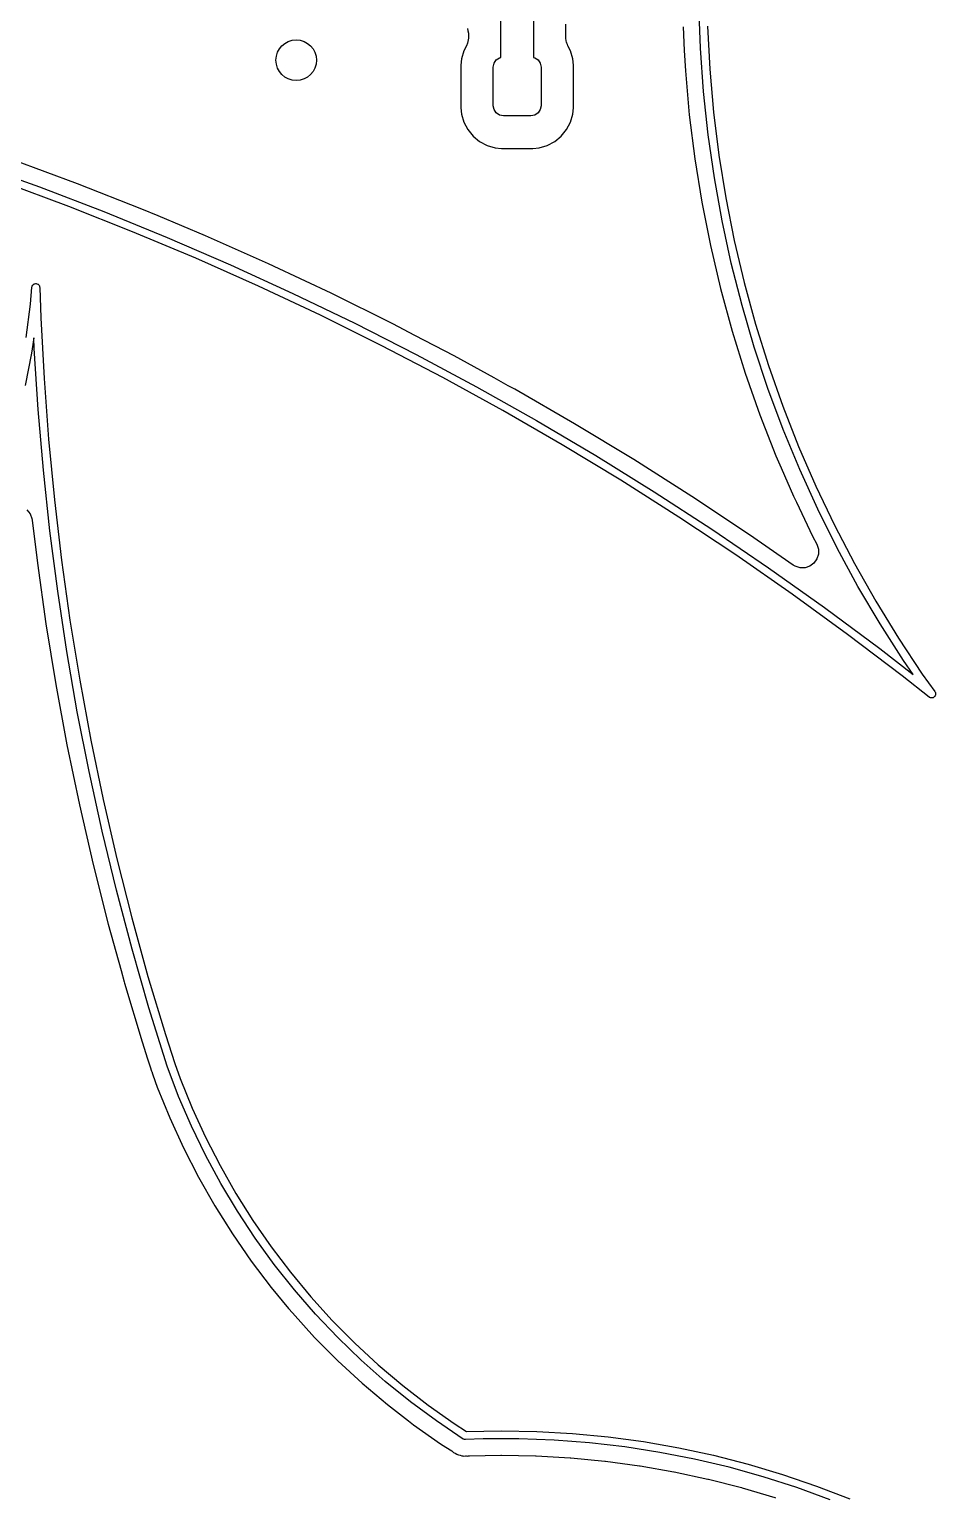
# Model space of a CAD drawing. Extents: x 139 to 278, y -178 to -21.
# Drawn here: x 236.19 to 258.5, y -75.43 to -39.3 of the extents above; entities that cross this region are included whole.
import ezdxf

# ---------------------------------------------------------------- set-up
doc = ezdxf.new("R2010")
doc.units = 0
doc.layers.add('BLACK', color=7, linetype='CONTINUOUS')

msp = doc.modelspace()

# ---------------------------------------------------------------- linework, layer by layer
at = {"layer": 'BLACK', "linetype": 'CONTINUOUS'}
for p, q in [((247.799, -39.994431), (247.799, -38.2757)), ((248.599, -38.2757), (248.599, -39.994431)), ((252.709864, -39.763502), (252.671748, -38.692975)), ((246.978972, -39.285209), (246.988045, -39.3425)), ((246.988045, -39.3425), (246.9984, -39.399554)), ((249.3995, -39.518131), (249.3995, -39.172649)), ((252.280995, -39.24283), (252.311931, -39.821761)), ((252.88121, -39.221459), (252.937998, -40.284198)), ((246.951387, -39.706218), (246.886268, -39.828045)), ((246.978972, -39.641429), (246.951387, -39.706218)), ((246.9985, -39.518131), (246.978972, -39.641429)), ((246.9984, -39.399554), (246.9985, -39.408507)), ((246.9985, -39.408507), (246.9985, -39.518131)), ((249.405714, -39.588274), (249.3995, -39.518131)), ((249.414724, -39.614259), (249.405714, -39.588274)), ((249.419028, -39.641429), (249.414724, -39.614259)), ((249.43505, -39.672875), (249.419028, -39.641429)), ((249.446612, -39.706217), (249.43505, -39.672875)), ((249.511732, -39.828046), (249.446612, -39.706217)), ((246.8262, -40.026066), (246.811, -40.180392)), ((246.886268, -39.828046), (246.8262, -40.026066)), ((246.886268, -39.828045), (246.886268, -39.828046)), ((247.63053, -40.136329), (247.684723, -40.055223)), ((247.684723, -40.055223), (247.765829, -40.00103)), ((247.765829, -40.00103), (247.799, -39.994431)), ((248.599, -39.994431), (248.632171, -40.00103)), ((248.632171, -40.00103), (248.713277, -40.055223)), ((248.713277, -40.055223), (248.76747, -40.136329)), ((249.5718, -40.026066), (249.511732, -39.828046)), ((249.587, -40.180392), (249.5718, -40.026066)), ((252.311931, -39.821761), (252.338924, -40.326914)), ((252.786048, -40.831994), (252.709864, -39.763502)), ((246.811, -40.180392), (246.811, -41.233608)), ((247.6115, -40.232), (247.63053, -40.136329)), ((247.6115, -41.182), (247.6115, -40.232)), ((248.76747, -40.136329), (248.7865, -40.232)), ((248.7865, -40.232), (248.7865, -41.182)), ((249.587, -41.233608), (249.587, -40.180392)), ((252.338924, -40.326914), (252.435392, -41.408267)), ((252.937998, -40.284198), (253.032565, -41.344243)), ((247.63053, -41.277671), (247.6115, -41.182)), ((248.7865, -41.182), (248.76747, -41.277671)), ((252.900204, -41.897099), (252.786048, -40.831994)), ((246.811, -41.233608), (246.8262, -41.387934)), ((246.8262, -41.387934), (246.886268, -41.585954)), ((247.684723, -41.358777), (247.63053, -41.277671)), ((247.765829, -41.41297), (247.684723, -41.358777)), ((247.8615, -41.432), (247.765829, -41.41297)), ((248.5365, -41.432), (247.8615, -41.432)), ((248.632171, -41.41297), (248.5365, -41.432)), ((248.713277, -41.358777), (248.632171, -41.41297)), ((248.76747, -41.277671), (248.713277, -41.358777)), ((249.511732, -41.585954), (249.5718, -41.387934)), ((249.5718, -41.387934), (249.587, -41.233608)), ((252.435392, -41.408267), (252.57027, -42.485447)), ((253.032565, -41.344243), (253.164792, -42.400252)), ((246.886268, -41.585954), (246.983815, -41.76845)), ((246.983815, -41.76845), (247.11509, -41.92841)), ((249.28291, -41.92841), (249.414185, -41.76845)), ((249.414185, -41.76845), (249.511732, -41.585954)), ((253.052186, -42.957468), (252.900204, -41.897099)), ((247.11509, -41.92841), (247.27505, -42.059685)), ((247.27505, -42.059685), (247.457546, -42.157232)), ((247.457546, -42.157232), (247.655566, -42.2173)), ((247.655566, -42.2173), (247.809892, -42.2325)), ((247.809892, -42.2325), (247.809897, -42.2325)), ((247.809897, -42.2325), (248.588103, -42.2325)), ((248.588103, -42.2325), (248.588108, -42.2325)), ((248.588108, -42.2325), (248.742434, -42.2173)), ((248.742434, -42.2173), (248.940454, -42.157232)), ((248.940454, -42.157232), (249.12295, -42.059685)), ((249.12295, -42.059685), (249.28291, -41.92841)), ((234.848294, -42.609571), (236.440427, -43.181438)), ((237.37677, -43.101697), (235.782757, -42.510196)), ((252.57027, -42.485447), (252.570273, -42.485465)), ((252.570273, -42.485465), (252.7434, -43.5572)), ((253.164792, -42.400252), (253.334511, -43.450888)), ((253.241803, -44.011757), (253.052186, -42.957468)), ((237.161949, -43.662493), (235.579753, -43.075377)), ((236.440427, -43.181438), (238.020208, -43.786594)), ((237.376783, -43.101702), (237.37677, -43.101697)), ((237.376788, -43.101704), (237.376783, -43.101702)), ((238.958007, -43.726517), (237.376788, -43.101704)), ((238.731475, -44.282686), (237.161949, -43.662493)), ((252.7434, -43.5572), (252.743403, -43.557215)), ((252.743403, -43.557215), (252.954549, -44.622086)), ((253.334511, -43.450888), (253.541506, -44.494818)), ((238.020208, -43.786594), (239.586939, -44.424773)), ((239.359426, -43.894961), (238.958007, -43.726517)), ((240.525803, -44.384397), (239.359426, -43.894961)), ((253.468815, -45.058632), (253.241803, -44.011757)), ((240.287638, -44.935684), (238.731475, -44.282686)), ((239.586939, -44.424773), (241.139931, -45.095694)), ((240.525823, -44.384406), (240.525803, -44.384397)), ((240.525828, -44.384408), (240.525823, -44.384406)), ((242.079408, -45.075018), (240.525828, -44.384408)), ((252.954549, -44.622086), (253.203462, -45.678806)), ((253.541506, -44.494818), (253.785516, -45.530723)), ((241.829753, -45.621198), (240.287638, -44.935684)), ((241.139931, -45.095694), (242.678501, -45.799061)), ((242.079429, -45.075028), (242.079408, -45.075018)), ((242.079436, -45.075031), (242.079429, -45.075028)), ((242.988583, -45.502245), (242.079436, -45.075031)), ((253.732932, -46.096766), (253.468815, -45.058632)), ((243.618264, -45.798136), (242.988583, -45.502245)), ((236.216439, -46.062482), (236.250328, -45.649824)), ((236.250328, -45.649824), (236.25721, -45.630596)), ((236.25721, -45.630596), (236.261882, -45.610714)), ((236.261882, -45.610714), (236.26583, -45.606513)), ((236.26583, -45.606513), (236.267772, -45.601088)), ((236.267772, -45.601088), (236.283345, -45.587877)), ((236.283345, -45.587877), (236.297333, -45.572995)), ((236.297333, -45.572995), (236.30285, -45.571331)), ((236.30285, -45.571331), (236.307246, -45.567603)), ((236.307246, -45.567603), (236.32734, -45.563948)), ((236.32734, -45.563948), (236.346893, -45.558054)), ((236.346893, -45.558054), (236.352503, -45.559372)), ((236.352503, -45.559372), (236.358175, -45.558341)), ((236.358175, -45.558341), (236.377402, -45.565223)), ((236.377402, -45.565223), (236.397285, -45.569895)), ((236.397285, -45.569895), (236.401485, -45.573843)), ((236.401485, -45.573843), (236.406911, -45.575785)), ((236.406911, -45.575785), (236.420121, -45.591358)), ((236.420121, -45.591358), (236.435004, -45.605346)), ((236.435004, -45.605346), (236.436667, -45.610863)), ((236.436667, -45.610863), (236.440396, -45.615259)), ((236.440396, -45.615259), (236.44405, -45.635353)), ((236.44405, -45.635353), (236.449945, -45.654906)), ((236.449945, -45.654906), (236.47312, -46.402586)), ((243.357141, -46.338927), (241.829753, -45.621198)), ((242.678501, -45.799061), (244.201969, -46.534564)), ((245.141487, -46.553335), (243.618264, -45.798136)), ((253.203462, -45.678806), (253.489819, -46.726002)), ((253.785516, -45.530723), (254.066231, -46.557289)), ((236.110596, -46.883785), (236.216439, -46.062482)), ((254.033823, -47.124845), (253.732932, -46.096766)), ((236.47312, -46.402586), (236.551948, -47.896587)), ((244.869128, -47.088555), (243.357141, -46.338927)), ((244.201969, -46.534564), (245.709664, -47.30188)), ((245.141513, -46.553348), (245.141487, -46.553335)), ((245.678998, -46.834032), (245.141513, -46.553348)), ((254.066231, -46.557289), (254.383297, -47.573216)), ((236.30173, -46.895293), (236.244726, -47.274715)), ((236.312822, -47.160124), (236.30173, -46.895293)), ((246.648601, -47.340375), (245.678998, -46.834032)), ((253.489819, -46.726002), (253.813248, -47.762318)), ((236.244726, -47.274715), (236.088436, -48.070481)), ((236.408135, -48.657426), (236.312822, -47.160124)), ((246.36505, -47.869751), (244.869128, -47.088555)), ((245.709664, -47.30188), (247.200924, -48.10067)), ((254.371104, -48.141566), (254.033823, -47.124845)), ((247.633454, -47.881287), (246.648601, -47.340375)), ((254.383297, -47.573216), (254.736311, -48.577218)), ((236.551948, -47.896587), (236.663194, -49.388523)), ((247.844247, -48.682171), (246.36505, -47.869751)), ((247.980215, -48.071739), (247.633454, -47.881287)), ((253.813248, -47.762318), (254.17335, -48.786477)), ((247.200924, -48.10067), (248.67509, -48.930582)), ((248.138888, -48.158887), (247.980215, -48.071739)), ((249.611564, -49.008435), (248.138888, -48.158887)), ((254.744349, -49.145642), (254.371104, -48.141566)), ((236.535934, -50.152306), (236.408135, -48.657426)), ((249.306067, -49.525458), (247.844247, -48.682171)), ((254.736311, -48.577218), (255.124827, -49.568023)), ((248.67509, -48.930582), (250.131513, -49.791252)), ((251.066169, -49.888756), (249.611564, -49.008435)), ((254.17335, -48.786477), (254.569667, -49.79718)), ((236.663194, -49.388523), (236.806805, -50.877693)), ((255.153085, -50.135801), (254.744349, -49.145642)), ((250.749866, -50.399239), (249.306067, -49.525458)), ((250.131513, -49.791252), (251.569552, -50.682299)), ((254.569667, -49.79718), (254.69871, -50.094662)), ((255.124827, -49.568023), (255.548352, -50.544377)), ((236.696158, -51.644058), (236.535934, -50.152306)), ((252.50197, -50.799408), (251.066169, -49.888756)), ((254.69871, -50.094662), (255.001703, -50.793152)), ((255.596795, -51.110789), (255.153085, -50.135801)), ((252.175008, -51.30313), (250.749866, -50.399239)), ((255.548352, -50.544377), (256.006349, -51.505041)), ((236.806805, -50.877693), (236.982715, -52.363394)), ((251.569552, -50.682299), (252.988572, -51.603331)), ((253.91833, -51.739984), (252.50197, -50.799408)), ((255.001703, -50.793152), (255.072583, -50.941826)), ((255.072583, -50.941826), (255.468904, -51.773123)), ((236.125822, -51.128236), (236.206623, -51.223394)), ((236.206623, -51.223394), (236.254063, -51.338863)), ((253.580865, -52.236732), (252.175008, -51.30313)), ((256.074917, -52.069371), (255.596795, -51.110789)), ((236.254063, -51.338863), (236.262054, -51.383978)), ((236.262054, -51.383978), (236.387146, -52.440479)), ((236.888732, -53.13198), (236.696158, -51.644058)), ((252.988572, -51.603331), (254.38795, -52.553942)), ((256.006349, -51.505041), (256.49824, -52.448801)), ((254.992053, -52.485963), (253.91833, -51.739984)), ((255.468904, -51.773123), (255.573535, -51.973871)), ((255.573535, -51.973871), (255.613205, -52.092234)), ((236.982715, -52.363394), (237.19084, -53.844925)), ((254.966819, -53.199635), (253.580865, -52.236732)), ((255.576878, -52.33614), (255.504437, -52.437806)), ((255.614357, -52.217064), (255.576878, -52.33614)), ((255.613205, -52.092234), (255.614357, -52.217064)), ((256.586844, -53.010334), (256.074917, -52.069371)), ((236.387146, -52.440479), (236.597082, -53.934904)), ((254.38795, -52.553942), (255.767068, -53.533715)), ((255.041855, -52.515453), (254.992053, -52.485963)), ((255.160931, -52.552932), (255.041855, -52.515453)), ((255.285761, -52.55178), (255.160931, -52.552932)), ((255.404124, -52.51211), (255.285761, -52.55178)), ((255.504437, -52.437806), (255.404124, -52.51211)), ((256.49824, -52.448801), (257.023401, -53.374461)), ((257.13193, -53.932485), (256.586844, -53.010334)), ((237.113566, -54.615371), (236.888732, -53.13198)), ((256.332258, -54.191414), (254.966819, -53.199635)), ((257.023401, -53.374461), (257.581166, -54.280847)), ((255.767068, -53.533715), (257.125319, -54.542216)), ((236.597082, -53.934904), (236.839421, -55.424458)), ((237.19084, -53.844925), (237.431081, -55.321588)), ((257.67658, -55.211633), (256.332258, -54.191414)), ((257.709482, -54.834656), (257.13193, -53.932485)), ((257.125319, -54.542216), (257.949059, -55.181093)), ((257.581166, -54.280847), (258.17083, -55.166813)), ((237.370553, -56.09353), (237.113566, -54.615371)), ((257.949059, -55.181093), (257.709482, -54.834656)), ((258.337881, -55.735745), (257.67658, -55.211633)), ((258.17083, -55.166813), (258.481217, -55.599039)), ((236.839421, -55.424458), (237.114039, -56.908379)), ((237.431081, -55.321588), (237.703327, -56.792687)), ((258.481217, -55.599039), (258.481216, -55.59904)), ((258.481216, -55.59904), (258.485588, -55.610619)), ((258.485588, -55.610619), (258.492969, -55.620557)), ((258.492969, -55.620557), (258.494573, -55.634415)), ((258.494573, -55.634415), (258.499501, -55.647467)), ((258.349241, -55.74066), (258.337881, -55.735745)), ((258.358818, -55.748503), (258.349241, -55.74066)), ((258.372585, -55.750761), (258.358818, -55.748503)), ((258.385389, -55.756301), (258.372585, -55.750761)), ((258.397684, -55.754877), (258.385389, -55.756301)), ((258.409899, -55.756881), (258.397684, -55.754877)), ((258.42295, -55.751953), (258.409899, -55.756881)), ((258.436809, -55.750349), (258.42295, -55.751953)), ((258.446746, -55.742968), (258.436809, -55.750349)), ((258.458326, -55.738596), (258.446746, -55.742968)), ((258.467163, -55.727804), (258.458326, -55.738596)), ((258.478365, -55.719485), (258.467163, -55.727804)), ((258.48328, -55.708124), (258.478365, -55.719485)), ((258.491123, -55.698548), (258.48328, -55.708124)), ((258.493381, -55.68478), (258.491123, -55.698548)), ((258.498921, -55.671977), (258.493381, -55.68478)), ((258.499501, -55.647467), (258.497497, -55.659681)), ((258.497497, -55.659681), (258.498921, -55.671977)), ((237.659573, -57.565762), (237.370553, -56.09353)), ((237.114039, -56.908379), (237.420808, -58.385977)), ((237.703327, -56.792687), (238.007447, -58.257529)), ((237.980488, -59.031371), (237.659573, -57.565762)), ((237.420808, -58.385977), (237.759587, -59.856571)), ((238.007447, -58.257529), (238.3433, -59.715422)), ((238.333149, -60.489667), (237.980488, -59.031371)), ((237.759587, -59.856571), (238.130219, -61.319485)), ((238.3433, -59.715422), (238.710726, -61.16568)), ((238.717387, -61.939963), (238.333149, -60.489667)), ((238.130219, -61.319485), (238.44724, -62.465655)), ((238.710726, -61.16568), (239.109553, -62.607619)), ((239.133023, -63.381575), (238.717387, -61.939963)), ((238.44724, -62.465655), (238.523306, -62.74067)), ((238.523306, -62.74067), (238.532522, -62.773988)), ((238.532522, -62.773988), (238.966307, -64.219412)), ((239.109553, -62.607619), (239.539592, -64.040559)), ((239.579861, -64.813823), (239.133023, -63.381575)), ((238.966307, -64.219412), (239.100209, -64.632749)), ((239.539592, -64.040559), (239.76971, -64.750901)), ((239.100209, -64.632749), (239.180772, -64.881435)), ((239.180772, -64.881435), (239.18135, -64.888642)), ((239.18135, -64.888642), (239.20104, -64.944004)), ((239.20104, -64.944004), (239.202793, -64.949413)), ((239.202793, -64.949413), (239.202793, -64.949419)), ((239.202793, -64.949419), (239.219972, -65.002448)), ((239.219972, -65.002448), (239.233031, -65.033952)), ((239.233031, -65.033952), (239.339711, -65.333887)), ((239.580657, -64.815054), (239.57986, -64.813823)), ((239.57986, -64.813823), (239.579861, -64.813823)), ((239.580775, -64.816516), (239.580657, -64.815054)), ((239.580773, -64.816517), (239.580775, -64.816516)), ((239.863774, -65.560035), (239.580773, -64.816517)), ((239.76971, -64.750901), (239.901068, -65.120223)), ((239.339711, -65.333887), (239.645682, -66.087506)), ((239.901068, -65.120223), (240.197104, -65.849373)), ((240.179173, -66.290399), (239.863774, -65.560035)), ((239.645682, -66.087506), (239.984464, -66.82693)), ((240.197104, -65.849373), (240.524896, -66.56481)), ((240.526362, -67.006198), (240.179173, -66.290399)), ((239.984464, -66.82693), (240.355424, -67.550779)), ((240.524896, -66.56481), (240.88381, -67.265152)), ((240.90467, -67.706049), (240.526362, -67.006198)), ((240.355424, -67.550779), (240.757817, -68.257597)), ((240.88381, -67.265152), (241.273152, -67.949045)), ((241.313366, -68.3886), (240.90467, -67.706049)), ((240.757817, -68.257597), (240.952751, -68.567488)), ((241.273152, -67.949045), (241.69217, -68.61517)), ((240.952751, -68.567488), (241.190901, -68.946082)), ((241.751661, -69.052533), (241.313366, -68.3886)), ((241.69217, -68.61517), (242.140055, -69.262238)), ((241.190901, -68.946082), (241.653811, -69.614857)), ((242.218707, -69.696564), (241.751661, -69.052533)), ((242.140055, -69.262238), (242.615941, -69.888999)), ((241.653811, -69.614857), (242.145662, -70.262645)), ((242.713603, -70.31945), (242.218707, -69.696564)), ((242.615941, -69.888999), (243.118909, -70.494244)), ((242.145662, -70.262645), (242.573081, -70.776977)), ((243.235392, -70.919987), (242.713603, -70.31945)), ((242.573081, -70.776977), (242.665514, -70.888206)), ((243.118909, -70.494244), (243.647987, -71.076801)), ((242.665514, -70.888206), (243.212332, -71.490296)), ((243.783067, -71.497015), (243.235392, -70.919987)), ((243.647987, -71.076801), (244.202154, -71.635547)), ((243.212332, -71.490296), (243.785076, -72.067774)), ((244.355568, -72.049419), (243.783067, -71.497015)), ((244.202154, -71.635547), (244.780339, -72.169402)), ((243.785076, -72.067774), (244.382677, -72.619557)), ((244.951791, -72.576132), (244.355568, -72.049419)), ((244.780339, -72.169402), (245.381424, -72.677333)), ((244.382677, -72.619557), (245.003924, -73.144525)), ((245.570583, -73.076137), (244.951791, -72.576132)), ((245.381424, -72.677333), (246.004248, -73.158361)), ((245.003924, -73.144525), (245.526441, -73.548081)), ((246.21075, -73.548467), (245.570583, -73.076137)), ((246.004248, -73.158361), (246.647608, -73.611555)), ((245.526441, -73.548081), (245.647639, -73.641686)), ((245.647639, -73.641686), (246.312583, -74.110084)), ((246.871053, -73.99221), (246.21075, -73.548467)), ((246.647608, -73.611555), (246.95333, -73.807399)), ((246.871053, -73.992211), (246.871053, -73.99221)), ((246.875293, -73.993559), (246.871053, -73.992211)), ((246.878565, -73.996575), (246.875293, -73.993559)), ((246.899719, -74.001328), (246.878565, -73.996575)), ((246.920382, -74.0079), (246.899719, -74.001328)), ((246.924728, -74.006947), (246.920382, -74.0079)), ((246.929069, -74.007923), (246.924728, -74.006947)), ((247.364919, -73.990123), (246.929069, -74.007923)), ((246.95333, -73.807399), (247.800765, -73.789342)), ((248.237344, -73.988524), (247.364919, -73.990123)), ((247.800765, -73.789342), (248.680677, -73.804863)), ((249.10917, -74.020891), (248.237344, -73.988524)), ((248.680677, -73.804863), (249.559317, -73.85463)), ((249.979075, -74.087177), (249.10917, -74.020891)), ((249.559317, -73.85463), (250.435353, -73.938567)), ((250.435353, -73.938567), (251.307458, -74.056547)), ((251.307458, -74.056547), (252.174308, -74.20839)), ((246.312583, -74.110084), (246.445279, -74.195089)), ((246.445279, -74.195089), (246.588613, -74.286909)), ((246.588613, -74.286909), (246.588652, -74.286934)), ((246.588652, -74.286934), (246.618067, -74.305777)), ((246.618067, -74.305777), (246.63426, -74.3207)), ((246.63426, -74.3207), (246.673343, -74.341187)), ((246.673343, -74.341187), (246.710506, -74.364994)), ((246.710506, -74.364994), (246.72576, -74.369844)), ((246.72576, -74.369844), (246.731488, -74.371666)), ((246.731488, -74.371666), (246.75098, -74.381885)), ((246.75098, -74.381885), (246.794034, -74.391559)), ((246.794034, -74.391559), (246.836092, -74.404935)), ((246.836092, -74.404935), (246.85808, -74.40595)), ((246.85808, -74.40595), (246.879558, -74.410776)), ((246.879558, -74.410776), (246.923653, -74.408977)), ((246.923653, -74.408977), (246.940976, -74.409776)), ((246.940976, -74.409776), (246.940977, -74.409777)), ((246.940977, -74.409777), (246.963873, -74.410833)), ((246.963873, -74.410833), (246.967736, -74.411012)), ((246.967736, -74.411012), (246.967736, -74.411011)), ((246.967736, -74.411011), (246.967737, -74.411012)), ((246.967737, -74.411012), (246.993801, -74.408797)), ((246.993801, -74.408797), (246.993901, -74.409981)), ((246.993901, -74.409981), (247.023816, -74.406419)), ((247.023816, -74.406419), (247.794125, -74.390005)), ((247.794125, -74.390005), (247.80958, -74.389977)), ((247.80958, -74.389977), (248.650657, -74.404813)), ((248.650657, -74.404813), (248.666104, -74.405386)), ((248.666104, -74.405386), (249.505959, -74.452956)), ((250.84574, -74.18728), (249.979075, -74.087177)), ((251.70785, -74.321048), (250.84574, -74.18728)), ((252.564098, -74.48828), (251.70785, -74.321048)), ((252.174308, -74.20839), (253.034589, -74.393868)), ((253.034589, -74.393868), (253.886996, -74.612697)), ((249.505959, -74.452956), (249.521428, -74.454135)), ((249.521428, -74.454135), (250.358757, -74.534363)), ((250.358757, -74.534363), (250.374127, -74.536139)), ((250.374127, -74.536139), (251.207703, -74.648907)), ((251.207703, -74.648907), (251.223004, -74.651281)), ((251.223004, -74.651281), (252.051553, -74.796415)), ((253.413187, -74.68872), (252.564098, -74.48828)), ((254.253828, -74.922066), (253.413187, -74.68872)), ((253.886996, -74.612697), (254.730238, -74.864548)), ((252.051553, -74.796415), (252.066779, -74.799388)), ((252.066779, -74.799388), (252.889059, -74.976673)), ((252.889059, -74.976673), (252.904128, -74.98023)), ((252.904128, -74.98023), (253.718897, -75.189397)), ((255.084747, -75.187964), (254.253828, -74.922066)), ((254.730238, -74.864548), (255.563035, -75.149037)), ((255.563035, -75.149037), (256.384125, -75.465733)), ((253.718897, -75.189397), (253.733801, -75.193534)), ((253.733801, -75.193534), (254.539802, -75.434263)), ((254.539802, -75.434263), (254.55453, -75.438976)), ((255.904684, -75.486009), (255.084747, -75.187964))]:
    msp.add_line(p, q, dxfattribs=at)
at = {"layer": 'BLACK'}
msp.add_circle((242.76, -40.062), 0.5, dxfattribs=at)

doc.saveas('drawing.dxf')
